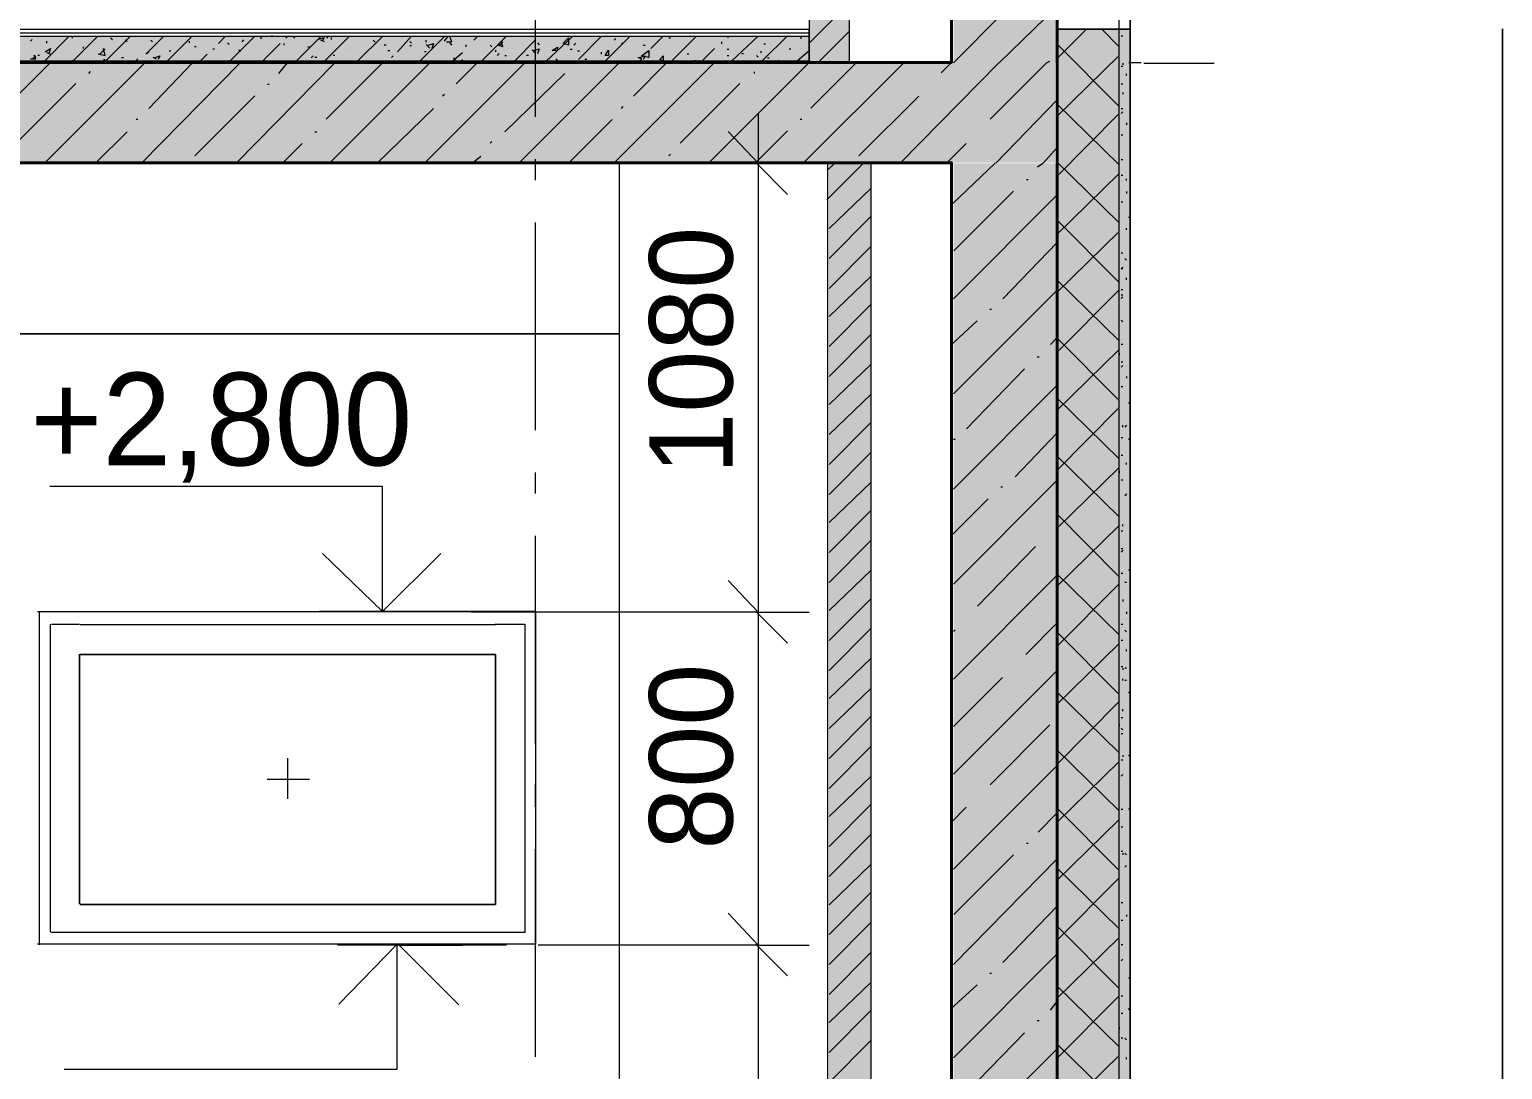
# Model space of a CAD drawing. Header units: millimetres. Extents: x -135211 to 49383, y -8033 to 228499.
# Drawn here: x -47816 to -44274, y 50355 to 52856 of the extents above; entities that cross this region are included whole.
import ezdxf

# ---------------------------------------------------------------- set-up
doc = ezdxf.new("R2010")
doc.units = ezdxf.units.MM
doc.layers.add('PDF _Геометрия', color=7, linetype='Continuous', true_color=0x1d1d1d)
doc.layers.add('PDF _Сплошная заливка', color=7, linetype='Continuous', true_color=0xffffff)
doc.layers.add('PDF _Текст', color=7, linetype='Continuous')

msp = doc.modelspace()

# ---------------------------------------------------------------- hatches: boundary and pattern name
at = {"layer": 'PDF _Сплошная заливка', "transparency": 33554559}
h = msp.add_hatch(color=256, dxfattribs=at)
h.paths.add_polyline_path([(-77398.8, 52535.5), (-77398.8, 52776.4), (-103546, 52776.4), (-103546, 52535.5)])
h.paths.add_polyline_path([(146.8, 52535.5), (146.8, 52776.4), (-22999.7, 52776.4), (-22999.7, 52535.5)])
h.paths.add_polyline_path([(-23351, 52535.5), (-23351, 52776.4), (-26352.2, 52776.4), (-26352.2, 52535.5)])
h.paths.add_polyline_path([(-26398.8, 52535.5), (-26398.8, 52776.4), (-44097.3, 52776.4), (-44097.3, 52535.5)])
h.paths.add_polyline_path([(-45350.3, 52535.5), (-45350.3, 52776.4), (-50899.8, 52776.4), (-50899.8, 52535.5)])

# ---------------------------------------------------------------- linework, layer by layer
at = {"layer": 'PDF _Геометрия', "color": 7, "lineweight": 40}
for points in [[(-45594, 45155.2), (-45344.4, 45155.2), (-45344.4, 48283.7), (-45344.4, 48524.9), (-45344.4, 52533.9), (-45344.4, 52775.3), (-45344.4, 56733.4), (-45344.4, 56974.7), (-45344.4, 60932.9), (-45344.4, 61174.2), (-50644.8, 61174.2)], [(-50649, 56734.5), (-45598.9, 56734.5), (-45598.9, 52776.5), (-50649, 52776.5)], [(-50649, 52535.2), (-45598.9, 52535.2), (-45598.9, 48526.4), (-50649, 48526.4)]]:
    msp.add_lwpolyline(points, dxfattribs=at)
at = {"layer": 'PDF _Геометрия', "color": 7, "lineweight": 9}
for points in [[(-47116, 61174.6), (-45168.9, 61174.6), (-45168.9, 57055.7), (-45194.3, 57055.7), (-45168.9, 57055.7), (-45168.9, 52856.3), (-45168.9, 48652.7), (-45168.9, 45156), (-45194.3, 45156)], [(-45347.5, 45156.4), (-45195.3, 45156.4), (-45195.3, 48653), (-45195.3, 52856.5), (-45347.5, 52856.5), (-45195.3, 52856.5), (-45195.3, 57055.9), (-45347.5, 57055.9), (-45195.3, 57055.9), (-45195.3, 61174.8), (-45347.5, 61174.8)], [(-45344.4, 61174.2), (-45344.4, 57055.2), (-45344.4, 52855.7), (-45344.4, 48652), (-45344.4, 48283.7)], [(-45168.9, 45156), (-45168.9, 48652.7), (-45194.3, 48652.7), (-45168.9, 48652.7), (-45168.9, 52856.3), (-45194.3, 52856.3), (-45168.9, 52856.3), (-45168.9, 57055.7), (-45168.9, 61174.6), (-45194.3, 61174.6)], [(-45941, 56733.4), (-45941, 52775.2), (-50242.3, 52775.2)], [(-45942.1, 52775.4), (-45844.5, 52775.4), (-45844.5, 56733.5), (-45942.1, 56733.5)], [(-45848.8, 52776.5), (-45598.9, 52776.5), (-45598.9, 56734.5), (-45848.8, 56734.5)], [(-46599.1, 52645.6), (-46599.1, 53145.1)], [(-45941, 52775.2), (-45941, 52779.4), (-45941, 52838.7), (-45941, 52847.2), (-45941, 52855.6), (-50242.3, 52855.6)], [(-45941, 52847.2), (-50242.3, 52847.2)], [(-45941, 52838.7), (-50242.3, 52838.7)], [(-44274, 47823.8), (-44274, 48653.5), (-44274, 52856.9), (-44274, 48653.5), (-45171.5, 48653.5), (-44274, 48653.5), (-44274, 45156.9)], [(-45941, 52779.4), (-50242.3, 52779.4)], [(-45172.3, 52776.7), (-45142.6, 52776.7)], [(-45136.6, 52775.1), (-44967.1, 52775.1)], [(-46063.9, 52652.4), (-46063.9, 51454.4), (-46063.9, 50654.3), (-46063.9, 48533.3)], [(-46599.1, 52493.2), (-46599.1, 52544)], [(-46295.2, 52534.6), (-45897.2, 52534.6), (-45897.2, 48525.7), (-50244.5, 48525.7)], [(-46853.5, 52535.7), (-48348.1, 52535.7)], [(-46397.3, 48652.9), (-46397.3, 52534.8)], [(-46393.8, 52533.8), (-46292, 52533.8)], [(-46063.9, 52533.9), (-46182.6, 52533.9)], [(-46064.6, 52534), (-45958.6, 52534)], [(-45893.2, 48524.6), (-45791.9, 48524.6), (-45791.9, 52533.6), (-45893.2, 52533.6)], [(-45797.7, 48526.4), (-45598.9, 48526.4), (-45598.9, 52535.2), (-45797.7, 52535.2)], [(-46599.1, 51892.1), (-46599.1, 52391.6)], [(-46599.1, 51739.7), (-46599.1, 51790.5)], [(-46967.6, 51456.2), (-46967.6, 51756.7), (-47767.6, 51756.7)], [(-46599.1, 51138.7), (-46599.1, 51638.1)], [(-47797.3, 51456.1), (-46599.1, 51456.1), (-46599.1, 50656), (-47797.3, 50656)], [(-47792.4, 50654.7), (-47792.4, 51454.7)], [(-46818.4, 51455.9), (-47119, 51455.9)], [(-46853.5, 51456.3), (-46968, 51456.3)], [(-46599.1, 51456.1), (-46853.1, 51456.1)], [(-46063.9, 51454.4), (-46754.1, 51454.4)], [(-46063.6, 51454.4), (-45941, 51454.4)], [(-47766, 50685.3), (-47766, 51426.1)], [(-46697.1, 51425.5), (-46625.4, 51425.5), (-46625.4, 50684.7), (-47764.3, 50684.7)], [(-47763.5, 51425.4), (-47695.9, 51425.4)], [(-47694.5, 51425.1), (-46695.6, 51425.1)], [(-47195.7, 51103.5), (-47195.7, 51006.1)], [(-47143.1, 51052.1), (-47244.5, 51052.1)], [(-46599.1, 50986.3), (-46599.1, 51041.3)], [(-46599.1, 50385.2), (-46599.1, 50884.7)], [(-46932.5, 50655.7), (-46932.5, 50355.2), (-47732.8, 50355.2)], [(-46926.8, 50654.2), (-46774.6, 50654.2), (-47075.2, 50654.2)], [(-46669.3, 50654.3), (-46774.9, 50654.3)], [(-46063.9, 50654.3), (-46593.2, 50654.3)], [(-46063.6, 50654.3), (-45941, 50654.3)]]:
    msp.add_lwpolyline(points, dxfattribs=at)
at = {"layer": 'PDF _Геометрия', "lineweight": 9}
for points in [[(-45942.1, 52822), (-45844.5, 52919.4)], [(-45594.4, 52775.4), (-45476, 52893.9)], [(-45484, 52775.3), (-45344.4, 52910.7)], [(-47814.1, 52827.7), (-47809.9, 52831.9)], [(-47781.4, 52779.1), (-47722.2, 52838.4)], [(-47774.8, 52823.1), (-47774.8, 52827.3)], [(-47713.4, 52839.5), (-47713.4, 52835.2)], [(-47711.3, 52780.7), (-47652, 52840)], [(-47687.1, 52836.1), (-47687.1, 52836.1)], [(-47632.4, 52780), (-47573, 52839.3)], [(-47621.1, 52835.5), (-47616.9, 52831.2)], [(-47586, 52830.9), (-47581.8, 52826.7)], [(-47536.6, 52796.2), (-47494, 52838.5)], [(-47524.6, 52830.3), (-47520.4, 52826)], [(-47483.3, 52780.9), (-47423.9, 52840.1)], [(-47432.6, 52827.5), (-47432.6, 52823.3)], [(-47361.7, 52822.4), (-47344.9, 52839.4)], [(-47340.3, 52823.5), (-47336.1, 52819.3)], [(-47333.7, 52780.6), (-47274.7, 52839.9)], [(-47318.6, 52826.4), (-47318.6, 52826.4)], [(-47305.2, 52826.3), (-47301, 52830.5)], [(-47261.4, 52835.4), (-47257.1, 52835.4)], [(-47235, 52840.6), (-47230.8, 52840.6)], [(-47200, 52834.9), (-47195.7, 52839.1)], [(-47182.4, 52839), (-47178.2, 52834.7)], [(-47175.9, 52779.1), (-47116.8, 52838.3)], [(-47120.7, 52832.1), (-47108, 52836.3), (-47112.2, 52827.9)], [(-47116.4, 52831), (-47108, 52826.7)], [(-47105.8, 52780.7), (-47046.6, 52840)], [(-47103.4, 52839.4), (-47099.2, 52835.1)], [(-47090.4, 52836.2), (-47090.4, 52831.9)], [(-47026.9, 52780), (-46967.6, 52839.2)], [(-46989.4, 52829.8), (-46985.2, 52825.6)], [(-46945.2, 52840), (-46932.5, 52840)], [(-46941.3, 52839), (-46941.3, 52839)], [(-46932.5, 52840), (-46932.5, 52840)], [(-46931.3, 52801.6), (-46897.4, 52839.7)], [(-46901.6, 52827), (-46897.4, 52822.8)], [(-46877.8, 52779.7), (-46818.4, 52839)], [(-46862.3, 52825.5), (-46862.3, 52829.8)], [(-46862.3, 52823.6), (-46862.3, 52823.6)], [(-46818.2, 52827.3), (-46809.7, 52840)], [(-46813.6, 52826.1), (-46800.9, 52826.1), (-46805.1, 52838.8)], [(-46805.1, 52823), (-46800.9, 52818.8)], [(-46792.1, 52831.4), (-46792.1, 52831.4)], [(-46748, 52829.8), (-46739.5, 52838.2)], [(-46728.8, 52780.6), (-46669.3, 52839.9)], [(-46690.8, 52818.8), (-46678.1, 52814.5), (-46682.3, 52827.3)], [(-46686.6, 52817.6), (-46678.1, 52826.1)], [(-46650.1, 52779.9), (-46599.1, 52830.7)], [(-46594.6, 52823.3), (-46590.3, 52819.1)], [(-46574.7, 52779.1), (-46511.4, 52838.3)], [(-46506.8, 52818.2), (-46502.6, 52822.5)], [(-46496, 52783.8), (-46441.2, 52838.8)], [(-46485, 52839.3), (-46485, 52839.3)], [(-46430.1, 52781.2), (-46371, 52840.4)], [(-46410.3, 52830.1), (-46406.1, 52834.3)], [(-46392.8, 52822.5), (-46388.5, 52822.5)], [(-46321.9, 52810.1), (-46292, 52839.7)], [(-46278.7, 52835.3), (-46274.5, 52835.3)], [(-46272.3, 52779.7), (-46213, 52839)], [(-46239.4, 52836.1), (-46239.4, 52836.1)], [(-46151.6, 52821.5), (-46151.6, 52825.7)], [(-46138.3, 52838.2), (-46134.1, 52838.2)], [(-46127.5, 52780.6), (-46063.9, 52839.9)], [(-46053.1, 52781), (-45993.7, 52840.3)], [(-45962.9, 52835.7), (-45958.6, 52835.7)], [(-45920.6, 52775.4), (-45844.5, 52851.6)], [(-45195.3, 52670.3), (-45347.5, 52822.7)], [(-45346, 52784.2), (-45274.2, 52856.1)], [(-45195.3, 52814.2), (-45237.4, 52856.5)], [(-47813.7, 52785.3), (-47801.1, 52785.3), (-47805.3, 52793.7)], [(-47809.5, 52784.1), (-47801.1, 52792.5)], [(-47796.6, 52793.6), (-47792.4, 52793.6)], [(-47778.6, 52801.9), (-47766, 52810.3), (-47770.2, 52797.6)], [(-47774.4, 52800.7), (-47766, 52796.5)], [(-47687.1, 52813.8), (-47687.1, 52809.6)], [(-47651.2, 52797.5), (-47634.4, 52793.3), (-47638.6, 52810.2)], [(-47647, 52796.4), (-47634.4, 52809.1)], [(-47594.8, 52788.6), (-47590.6, 52788.6)], [(-47533.3, 52797.7), (-47529.1, 52801.9)], [(-47520, 52789), (-47511.6, 52784.8)], [(-47515.4, 52787.8), (-47502.8, 52792), (-47507, 52783.6)], [(-47502.8, 52801.7), (-47502.8, 52801.7)], [(-47480.7, 52804.5), (-47476.5, 52804.5)], [(-47419.3, 52814.6), (-47415.1, 52814.6)], [(-47415.1, 52814.6), (-47415.1, 52814.6)], [(-47405.6, 52779.4), (-47388.8, 52796.3)], [(-47375.4, 52808.9), (-47371.2, 52808.9)], [(-47314, 52806.4), (-47309.8, 52802.1)], [(-47255.5, 52780), (-47213.3, 52822.3)], [(-47239.6, 52818.4), (-47239.6, 52818.4)], [(-47204.5, 52822.3), (-47204.5, 52818)], [(-47147.3, 52814.3), (-47143.1, 52814.3)], [(-47138.5, 52787.7), (-47134.3, 52792)], [(-47129.8, 52788.8), (-47125.5, 52788.8)], [(-47085.9, 52793.7), (-47081.7, 52793.7)], [(-47046.6, 52809.2), (-47046.6, 52809.2)], [(-47046.6, 52805), (-47046.6, 52805)], [(-47011.5, 52800.4), (-47011.5, 52800.4)], [(-46963.1, 52819.1), (-46958.8, 52819.1)], [(-46954.3, 52805.2), (-46950.1, 52805.2)], [(-46945.5, 52788.2), (-46941.3, 52792.4)], [(-46901.6, 52817.4), (-46897.4, 52817.4)], [(-46866.6, 52802.5), (-46862.3, 52802.5)], [(-46862, 52819.3), (-46853.5, 52810.8)], [(-46857.5, 52818.1), (-46844.8, 52822.3), (-46849, 52809.6)], [(-46800, 52779.3), (-46774.6, 52800.5)], [(-46796.4, 52787.9), (-46792.1, 52783.7)], [(-46765.8, 52814.2), (-46765.8, 52818.5)], [(-46765.8, 52797.3), (-46765.8, 52797.3)], [(-46708.6, 52817.9), (-46704.4, 52813.6)], [(-46695.6, 52806.2), (-46695.6, 52802)], [(-46691.1, 52793.5), (-46686.8, 52797.7)], [(-46673.5, 52793.3), (-46669.3, 52793.3)], [(-46620.9, 52793.9), (-46616.6, 52793.9)], [(-46616.6, 52815.1), (-46616.6, 52815.1)], [(-46607.6, 52806.5), (-46599.1, 52798)], [(-46603.1, 52805.2), (-46590.3, 52809.5), (-46594.6, 52796.8)], [(-46599.1, 52806.5), (-46599.1, 52810.7)], [(-46572.8, 52788.1), (-46572.8, 52788.1)], [(-46515.6, 52808.7), (-46511.4, 52808.7)], [(-46498.1, 52804.3), (-46493.8, 52804.3)], [(-46458.7, 52814.7), (-46458.7, 52814.7)], [(-46441.2, 52800.8), (-46441.2, 52796.5)], [(-46423.6, 52805.9), (-46423.6, 52805.9)], [(-46353.2, 52789.4), (-46344.6, 52785.2)], [(-46348.7, 52788.2), (-46335.9, 52792.4), (-46340.1, 52783.9)], [(-46340.1, 52817.8), (-46335.9, 52817.8)], [(-46335.9, 52797.8), (-46335.9, 52797.8)], [(-46331.4, 52801.9), (-46327.1, 52801.9)], [(-46234.9, 52796.8), (-46230.6, 52796.8)], [(-46230.6, 52796.8), (-46230.6, 52796.8)], [(-46198.5, 52780.4), (-46169.2, 52810.1)], [(-46138.3, 52808.6), (-46134.1, 52808.6)], [(-46138.3, 52792.8), (-46134.1, 52792.8)], [(-46103.3, 52797.8), (-46099, 52797.8)], [(-46068.2, 52793.3), (-46063.9, 52789)], [(-46059.4, 52801.6), (-46055.1, 52801.6)], [(-46050.6, 52821.6), (-46046.3, 52821.6)], [(-46041.8, 52787.6), (-46037.6, 52787.6)], [(-45989.2, 52809.4), (-45984.9, 52809.4)], [(-45970.5, 52779.4), (-45941, 52804.8)], [(-45958.6, 52809.2), (-45958.6, 52809.2)], [(-45347.5, 52644.9), (-45195.3, 52793)], [(-48007.2, 52535.2), (-47766, 52776.4)], [(-47779.2, 52535.3), (-47537.9, 52776.6)], [(-47761.5, 52776.3), (-47757.3, 52780.6)], [(-47704.6, 52777), (-47713, 52781.3)], [(-47678.3, 52781), (-47678.3, 52781)], [(-47678.3, 52781), (-47678.3, 52781)], [(-47673.7, 52750.1), (-47669.5, 52754.4)], [(-47638.6, 52783.7), (-47634.4, 52783.7)], [(-47621.1, 52776.2), (-47616.9, 52780.4)], [(-47564.2, 52776.8), (-47568.4, 52781.1)], [(-47559.7, 52781), (-47555.5, 52785.2)], [(-47546.9, 52534.3), (-47309.8, 52775.5)], [(-47529.6, 52665.4), (-47423.9, 52775.5)], [(-47471.9, 52774.8), (-47467.7, 52779)], [(-47450.2, 52781.1), (-47450.2, 52781.1)], [(-47450.2, 52781.1), (-47450.2, 52781.1)], [(-47423.9, 52776.7), (-47428.1, 52780.9)], [(-47415.1, 52785), (-47415.1, 52785)], [(-47340.3, 52777), (-47336.1, 52781.2)], [(-47318.9, 52534.4), (-47081.7, 52775.7)], [(-47274.7, 52775.2), (-47278.9, 52779.5)], [(-47230.8, 52780.2), (-47230.8, 52780.2)], [(-47216.8, 52750.2), (-47195.7, 52775.6)], [(-47195.4, 52775.5), (-47187, 52779.8)], [(-47134.3, 52775), (-47138.5, 52779.3)], [(-47103, 52640.3), (-46967.6, 52775.7)], [(-47094.6, 52534.5), (-46853.5, 52775.8), (-46857.8, 52780.1)], [(-47050.8, 52775.3), (-47046.6, 52779.6)], [(-46993.9, 52776), (-47002.4, 52780.2)], [(-46910.4, 52775.1), (-46906.2, 52779.4)], [(-46866.6, 52534.6), (-46625.4, 52775.9)], [(-46790.4, 52725.1), (-46739.5, 52775.9)], [(-46774.6, 52779.3), (-46774.6, 52783.5)], [(-46770, 52776.1), (-46765.8, 52780.3)], [(-46713.2, 52775.6), (-46717.4, 52779.8)], [(-46678.1, 52783.8), (-46678.1, 52783.8)], [(-46638.6, 52534.8), (-46397.3, 52776)], [(-46629.7, 52775.9), (-46625.4, 52780.2)], [(-46572.8, 52776.6), (-46577, 52780.8)], [(-46550.7, 52784.8), (-46546.5, 52780.5)], [(-46493.5, 52776.9), (-46485, 52781.1)], [(-46480.5, 52784.1), (-46476.3, 52784.1)], [(-46432.4, 52776.4), (-46436.6, 52780.6)], [(-46410.5, 52534.9), (-46169.2, 52776.2)], [(-46384, 52779), (-46379.7, 52779)], [(-46363.8, 52695.7), (-46283.2, 52776.1)], [(-46348.9, 52779.8), (-46344.6, 52784)], [(-46348.9, 52776.7), (-46344.6, 52781)], [(-46327.1, 52785), (-46327.1, 52785)], [(-46283.2, 52775), (-46291.8, 52779.2)], [(-46217.3, 52780.8), (-46213, 52780.8)], [(-46208.5, 52776.5), (-46204.3, 52780.8)], [(-46182.5, 52535), (-45941, 52776.3)], [(-46173.4, 52780.4), (-46169.2, 52780.4)], [(-46169.2, 52780.4), (-46169.2, 52780.4)], [(-46142.8, 52774.8), (-46147.1, 52779.1)], [(-46085.7, 52780.7), (-46081.4, 52780.7)], [(-46081.4, 52780.7), (-46081.4, 52780.7)], [(-46072.7, 52749.9), (-46072.7, 52754.1)], [(-46059.4, 52775.1), (-46055.1, 52779.3)], [(-46011.2, 52777), (-46015.5, 52781.2)], [(-45954.5, 52535.2), (-45712.9, 52776.5)], [(-45949.8, 52784.8), (-45949.8, 52784.8)], [(-45936.9, 52666.3), (-45827, 52776.4)], [(-45848.8, 52775.4), (-45844.5, 52779.6)], [(-45722.1, 52534.1), (-45484.8, 52775.4)], [(-45624.1, 52751.1), (-45598.9, 52776.5)], [(-45506, 52640), (-45370.7, 52775.5)], [(-45370.6, 52775.4), (-45362, 52779.6)], [(-47848.4, 52582.3), (-47704.6, 52726.2)], [(-47243.8, 52724.1), (-47239.6, 52724.1)], [(-46673, 52609.9), (-46528.9, 52749.6)], [(-46251.5, 52582), (-46107.8, 52726)], [(-45642.7, 52723.9), (-45642.7, 52723.9)], [(-47418.6, 52552), (-47274.7, 52696)], [(-46822.7, 52696.2), (-46818.4, 52700.4)], [(-45821.7, 52551.7), (-45677.8, 52695.7)], [(-45492.6, 52533.9), (-45344.4, 52686.4)], [(-46980.4, 52534.5), (-46844.8, 52665.6)], [(-46392.8, 52665.9), (-46388.5, 52670.2)], [(-45195.3, 52530.6), (-45347.5, 52678.8)], [(-45347.5, 52501), (-45195.3, 52653.3)], [(-47559.7, 52640.1), (-47555.5, 52640.1)], [(-46520.8, 52533.8), (-46414.8, 52639.6)], [(-46069.7, 52535.5), (-45993.7, 52611.7)], [(-45962.9, 52639.9), (-45958.6, 52639.9)], [(-45537.4, 52612), (-45537.4, 52612)], [(-47658, 52533.4), (-47581.8, 52609.6)], [(-47207.1, 52535.1), (-47160.6, 52581.7)], [(-47129.8, 52609.9), (-47125.5, 52609.9)], [(-46708.6, 52582), (-46704.4, 52586.2)], [(-45610.5, 52534.9), (-45563.8, 52581.4)], [(-46751.9, 52534.5), (-46730.7, 52551.4)], [(-46278.7, 52551.7), (-46274.5, 52555.9)], [(-45378.4, 52533.9), (-45344.4, 52572)], [(-45898.4, 52446), (-45809.4, 52534.9)], [(-45896.8, 52517.5), (-45879.6, 52534.5)], [(-45595.3, 52436.9), (-45493.6, 52534.2)], [(-45392.4, 52525.8), (-45379.5, 52534.3)], [(-45195.3, 52390.9), (-45347.5, 52539)], [(-45347.5, 52361.3), (-45195.3, 52509.4)], [(-45893.2, 52377), (-45791.9, 52474.3)], [(-45418.9, 52495.4), (-45414.6, 52495.4)], [(-45594, 52208), (-45344.4, 52457.8)], [(-45593.4, 52323.3), (-45449.7, 52467.2)], [(-45893.2, 52305), (-45791.9, 52406.6)], [(-45195.3, 52247), (-45347.5, 52399.3)], [(-45347.5, 52221.6), (-45195.3, 52369.7)], [(-45893.2, 52233), (-45791.9, 52334.6)], [(-45475.4, 52208), (-45344.4, 52343.4)], [(-45893.2, 52165.3), (-45791.9, 52262.7)], [(-45594, 51979.4), (-45344.4, 52229.2)], [(-45195.3, 52107.3), (-45347.5, 52255.4)], [(-45347.5, 52077.6), (-45195.3, 52230)], [(-45893.2, 52093.3), (-45791.9, 52194.9)], [(-45600.9, 52095.5), (-45537.4, 52154.8)], [(-45506.6, 52182.9), (-45502.3, 52182.9)], [(-45893.2, 52021.3), (-45791.9, 52123)], [(-45361.1, 52097.9), (-45344.4, 52114.8)], [(-45195.3, 51963.3), (-45347.5, 52115.8)], [(-45347.5, 51938), (-45195.3, 52086.1)], [(-45893.2, 51953.6), (-45791.9, 52051)], [(-45392.6, 52068.7), (-45388.3, 52068.7)], [(-45562.9, 51895.5), (-45423.4, 52039.4)], [(-45893.2, 51881.7), (-45791.9, 51979)], [(-45594, 51750.8), (-45344.4, 52000.6)], [(-45195.3, 51823.6), (-45347.5, 51971.8)], [(-45347.5, 51794), (-45195.3, 51946.4)], [(-45893.2, 51809.7), (-45791.9, 51911.3)], [(-45594.4, 51870.5), (-45590.1, 51870.5)], [(-45445.7, 51780.4), (-45344.4, 51886.2)], [(-45893.2, 51737.8), (-45791.9, 51839.3)], [(-45195.3, 51684), (-45347.5, 51832.1)], [(-45347.5, 51654.3), (-45195.3, 51802.5)], [(-45893.2, 51670), (-45791.9, 51767.4)], [(-45594, 51522.2), (-45344.4, 51771.9)], [(-45599.9, 51638.1), (-45511.1, 51727)], [(-45480.3, 51756.3), (-45476, 51756.3)], [(-45893.2, 51598), (-45791.9, 51699.6)], [(-45195.3, 51540), (-45347.5, 51692.4)], [(-45347.5, 51514.6), (-45195.3, 51662.8)], [(-45893.2, 51526.1), (-45791.9, 51627.7)], [(-45362, 51640.9), (-45362, 51640.9)], [(-45536.6, 51468.9), (-45397.1, 51612.8)], [(-45893.2, 51458.3), (-45791.9, 51555.7)], [(-45195.3, 51400.3), (-45347.5, 51548.5)], [(-45594, 51293.6), (-45344.4, 51543.3)], [(-45347.5, 51370.7), (-45195.3, 51523.1)], [(-45893.2, 51386.4), (-45791.9, 51487.9)], [(-45563.8, 51442.7), (-45563.8, 51442.7)], [(-45893.2, 51314.4), (-45791.9, 51416)], [(-45594.4, 51407.9), (-45590.1, 51412.1)], [(-45420.4, 51352.8), (-45344.4, 51429.1)], [(-45195.3, 51256.4), (-45347.5, 51408.8)], [(-45347.5, 51231), (-45195.3, 51379.2)], [(-45893.2, 51246.7), (-45791.9, 51344)], [(-45594, 51065), (-45344.4, 51314.7)], [(-45449.7, 51328.5), (-45449.7, 51328.5)], [(-45893.2, 51174.7), (-45791.9, 51272)], [(-45594.4, 51179.4), (-45476, 51297.9)], [(-45195.3, 51116.7), (-45347.5, 51264.8)], [(-45347.5, 51087.1), (-45195.3, 51239.5)], [(-45893.2, 51102.7), (-45791.9, 51204.3)], [(-45505.9, 51039.8), (-45362, 51183.7)], [(-45893.2, 51030.8), (-45791.9, 51132.3)], [(-45195.3, 50977), (-45347.5, 51125.2)], [(-45347.5, 50947.4), (-45195.3, 51095.5)], [(-45893.2, 50963), (-45791.9, 51060.4)], [(-45594, 50836.4), (-45344.4, 51086.1)], [(-45537.4, 51016.1), (-45537.4, 51016.1)], [(-45893.2, 50891.1), (-45791.9, 50992.6)], [(-45597.6, 50951.7), (-45563.8, 50985.6)], [(-45195.3, 50833.1), (-45347.5, 50985.5)], [(-45390.8, 50925.3), (-45344.4, 50971.9)], [(-45347.5, 50807.7), (-45195.3, 50955.8)], [(-45893.2, 50819.1), (-45791.9, 50920.7)], [(-45418.9, 50899.4), (-45414.6, 50899.4)], [(-45893.2, 50751.3), (-45791.9, 50848.7)], [(-45594, 50607.8), (-45344.4, 50861.8)], [(-45593.4, 50727.4), (-45449.7, 50871.3)], [(-45195.3, 50693.4), (-45347.5, 50841.5)], [(-45347.5, 50663.8), (-45195.3, 50816.1)], [(-45893.2, 50679.4), (-45791.9, 50781)], [(-45475.4, 50612), (-45344.4, 50747.5)], [(-45893.2, 50607.4), (-45791.9, 50709)], [(-45195.3, 50549.5), (-45347.5, 50701.8)], [(-45347.5, 50524), (-45195.3, 50672.2)], [(-45893.2, 50535.4), (-45791.9, 50637.1)], [(-45594, 50383.4), (-45344.4, 50633.2)], [(-45893.2, 50467.7), (-45791.9, 50565.1)], [(-45600.9, 50499.7), (-45537.4, 50558.9)], [(-45506.6, 50587), (-45502.3, 50587)], [(-45195.3, 50409.8), (-45347.5, 50557.9)], [(-45347.5, 50380.1), (-45195.3, 50532.5)], [(-45893.2, 50395.7), (-45791.9, 50497.4)], [(-45361.1, 50497.7), (-45344.4, 50518.9)], [(-45392.6, 50472.8), (-45388.3, 50472.8)], [(-45893.2, 50323.8), (-45791.9, 50425.4)], [(-45562.9, 50299.6), (-45423.4, 50443.5)], [(-45195.3, 50270), (-45347.5, 50418.2)], [(-45594, 50154.8), (-45344.4, 50404.6)], [(-45347.5, 50240.4), (-45195.3, 50388.6)]]:
    msp.add_lwpolyline(points, dxfattribs=at)
for points in [[(-46520.1, 52818.4), (-46532.9, 52822.7), (-46520.1, 52835.3)], [(-46546.5, 52813.3), (-46546.5, 52804.8), (-46559.2, 52804.8)], [(-46423.6, 52805.9), (-46423.6, 52793.2), (-46432.1, 52793.2)], [(-46327.1, 52788.1), (-46344.2, 52792.4), (-46327.1, 52805)], [(-46292, 52792), (-46292, 52779.3), (-46300.5, 52783.5)]]:
    msp.add_lwpolyline(points, close=True, dxfattribs=at)
at = {"layer": 'PDF _Геометрия', "color": 252, "lineweight": 9, "true_color": 0x959595}
for points in [[(-45186.5, 52839.5), (-45190.8, 52839.5)], [(-45190.8, 52767.6), (-45186.5, 52767.6)], [(-45186.5, 52774.9), (-45186.5, 52770.7)], [(-45190.8, 52725.3), (-45186.5, 52725.3)], [(-45177.7, 52745.2), (-45177.7, 52749.4)], [(-45186.5, 52704.1), (-45186.5, 52699.8)], [(-45190.8, 52666), (-45186.5, 52666)], [(-45186.5, 52657.5), (-45190.8, 52653.3)], [(-45177.7, 52630.9), (-45177.7, 52626.6)], [(-45186.5, 52601.3), (-45190.8, 52601.3)], [(-45190.8, 52543.2), (-45186.5, 52543.2)], [(-45190.8, 52505.1), (-45186.5, 52505.1)], [(-45186.5, 52491.3), (-45186.5, 52491.3)], [(-45177.7, 52492.3), (-45177.7, 52496.5)], [(-45190.8, 52441.6), (-45186.5, 52441.6)], [(-45177.7, 52465.8), (-45177.7, 52461.5)], [(-45168.9, 52444.5), (-45168.9, 52448.8)], [(-45168.9, 52436.1), (-45168.9, 52436.1)], [(-45168.9, 52403.3), (-45173.2, 52403.3)], [(-45177.7, 52373.8), (-45177.7, 52378)], [(-45186.5, 52348.5), (-45186.5, 52348.5)], [(-45190.8, 52318.8), (-45186.5, 52318.8)], [(-45177.7, 52300.7), (-45182, 52304.9)], [(-45168.9, 52317.5), (-45168.9, 52317.5)], [(-45186.5, 52283.9), (-45190.8, 52279.6)], [(-45190.8, 52280.7), (-45186.5, 52280.7)], [(-45177.7, 52254.1), (-45177.7, 52258.4)], [(-45195.3, 52238.5), (-45195.3, 52238.5)], [(-45186.5, 52230), (-45190.8, 52230)], [(-45195.3, 52200.4), (-45195.3, 52200.4)], [(-45190.8, 52217.3), (-45186.5, 52217.3)], [(-45186.5, 52213), (-45190.8, 52208.8)], [(-45186.5, 52152.6), (-45190.8, 52156.8)], [(-45168.9, 52156.7), (-45168.9, 52152.5)], [(-45190.8, 52098.7), (-45186.5, 52098.7)], [(-45186.5, 52110.2), (-45186.5, 52110.2)], [(-45195.3, 52077.6), (-45195.3, 52073.4)], [(-45190.8, 52056.4), (-45186.5, 52056.4)], [(-45186.5, 52047.9), (-45190.8, 52043.7)], [(-45177.7, 52047.9), (-45177.7, 52047.9)], [(-45177.7, 52021.3), (-45177.7, 52017.1)], [(-45190.8, 51997.1), (-45186.5, 51997.1)], [(-45177.7, 51946.2), (-45177.7, 51946.2)], [(-45168.9, 51954.6), (-45173.2, 51958.8)], [(-45186.5, 51899.7), (-45186.5, 51904)], [(-45177.7, 51903.9), (-45182, 51899.7)], [(-45190.8, 51874.4), (-45186.5, 51874.4)], [(-45168.9, 51874.2), (-45173.2, 51870)], [(-45190.8, 51832), (-45186.5, 51832)], [(-45177.7, 51809.6), (-45177.7, 51813.8)], [(-45195.3, 51794), (-45195.3, 51789.8)], [(-45190.8, 51772.7), (-45186.5, 51772.7)], [(-45195.3, 51755.9), (-45195.3, 51755.9)], [(-45177.7, 51738.8), (-45182, 51734.6)], [(-45168.9, 51707.9), (-45168.9, 51707.9)], [(-45186.5, 51661.5), (-45186.5, 51665.8)], [(-45195.3, 51628.9), (-45195.3, 51628.9)], [(-45190.8, 51650), (-45186.5, 51650)], [(-45190.8, 51607.7), (-45186.5, 51607.7)], [(-45186.5, 51603.4), (-45190.8, 51599.2)], [(-45190.8, 51548.4), (-45186.5, 51548.4)], [(-45168.9, 51555.5), (-45173.2, 51555.5)], [(-44274, 51565.9), (-44274, 51565.9)], [(-45177.7, 51526), (-45182, 51526)], [(-45168.9, 51509), (-45168.9, 51513.2)], [(-45186.5, 51484.9), (-45186.5, 51480.6)], [(-45177.7, 51455.2), (-45177.7, 51450.9)], [(-45190.8, 51425.6), (-45186.5, 51425.6)], [(-45177.7, 51407.4), (-45182, 51411.7)], [(-45177.7, 51438.2), (-45177.7, 51438.2)], [(-45190.8, 51387.5), (-45186.5, 51387.5)], [(-45177.7, 51360.8), (-45177.7, 51365.1)], [(-45190.8, 51324), (-45186.5, 51324)], [(-45186.5, 51319.8), (-45186.5, 51315.6)], [(-45177.7, 51319.7), (-45182, 51319.7)], [(-45195.3, 51264.8), (-45195.3, 51264.8)], [(-45186.5, 51290.2), (-45186.5, 51294.4)], [(-45177.7, 51290.1), (-45182, 51290.1)], [(-45168.9, 51264.6), (-45173.2, 51260.3)], [(-45190.8, 51201.3), (-45186.5, 51201.3)], [(-45186.5, 51217), (-45186.5, 51221.2)], [(-45195.3, 51184.4), (-45195.3, 51180.2)], [(-45186.5, 51171.7), (-45190.8, 51175.9)], [(-45190.8, 51163.2), (-45186.5, 51163.2)], [(-45195.3, 51146.3), (-45195.3, 51146.3)], [(-45168.9, 51141.8), (-45168.9, 51141.8)], [(-45190.8, 51099.7), (-45186.5, 51099.7)], [(-45186.5, 51111.2), (-45186.5, 51107)], [(-45168.9, 51106.8), (-45173.2, 51111)], [(-45186.5, 51064.6), (-45190.8, 51060.4)], [(-45186.5, 51036.2), (-45186.5, 51036.2)], [(-45168.9, 51019.1), (-45168.9, 51023.3)], [(-44274, 51045.2), (-44274, 51049.4)], [(-45190.8, 50981.1), (-45186.5, 50981.1)], [(-45168.9, 50980.9), (-45173.2, 50980.9)], [(-45186.5, 50964.2), (-45186.5, 50964.2)], [(-45190.8, 50938.8), (-45186.5, 50938.8)], [(-45195.3, 50900.8), (-45195.3, 50900.8)], [(-45190.8, 50879.6), (-45186.5, 50879.6)], [(-45186.5, 50875.3), (-45186.5, 50871.1)], [(-45177.7, 50871), (-45182, 50875.2)], [(-45177.7, 50845.6), (-45182, 50841.4)], [(-45195.3, 50816.1), (-45195.3, 50820.4)], [(-45168.9, 50772.4), (-45168.9, 50768.1)], [(-45190.8, 50756.8), (-45186.5, 50756.8)], [(-45190.8, 50714.4), (-45186.5, 50714.4)], [(-45186.5, 50725.9), (-45186.5, 50725.9)], [(-45177.7, 50727.1), (-45177.7, 50722.8)], [(-45190.8, 50655.2), (-45186.5, 50655.2)], [(-45186.5, 50620.1), (-45190.8, 50615.9)], [(-45168.9, 50615.7), (-45168.9, 50619.9)], [(-45177.7, 50562), (-45177.7, 50562)], [(-45168.9, 50574.6), (-45173.2, 50574.6)], [(-45190.8, 50532.4), (-45186.5, 50532.4)], [(-45168.9, 50532.3), (-45168.9, 50532.3)], [(-45190.8, 50490.1), (-45186.5, 50490.1)], [(-45168.9, 50497.2), (-45173.2, 50501.4)], [(-45195.3, 50456.3), (-45195.3, 50452.1)], [(-45177.7, 50471.8), (-45177.7, 50471.8)], [(-45190.8, 50430.8), (-45186.5, 50430.8)], [(-45186.5, 50426.6), (-45186.5, 50426.6)], [(-45177.7, 50426.5), (-45182, 50430.7)], [(-45177.7, 50379.9), (-45177.7, 50384.2)]]:
    msp.add_lwpolyline(points, dxfattribs=at)
at = {"layer": 'PDF _Геометрия', "color": 7, "lineweight": 18}
for points in [[(-46063.9, 52533.9), (-46136.1, 52610.1)], [(-46069.7, 52535.5), (-45993.7, 52459.3)], [(-46967.6, 51456.2), (-47111.5, 51595.9)], [(-46967.1, 51456), (-46827.2, 51595.7)], [(-46063.9, 51454.4), (-46136.1, 51530.6)], [(-46069.7, 51456.1), (-45993.7, 51379.9)], [(-46063.9, 50654.3), (-46136.1, 50730.5)], [(-46932.5, 50655.7), (-47072.2, 50511.8)], [(-46927, 50654.2), (-46783.4, 50510.3)], [(-46069.7, 50656.1), (-45993.7, 50579.9)]]:
    msp.add_lwpolyline(points, dxfattribs=at)
at = {"layer": 'PDF _Геометрия', "color": 7, "lineweight": 9}
for points in [[(-46397.3, 52124.1), (-48344.4, 52124.1)], [(-47695.9, 50752.3), (-47695.9, 51353.4)], [(-46695.6, 50752), (-47694.5, 50752), (-46695.6, 50752), (-46695.6, 51353.1), (-47694.5, 51353.1), (-46695.6, 51353.1)]]:
    msp.add_lwpolyline(points, close=True, dxfattribs=at)
at = {"layer": 'PDF _Сплошная заливка', "lineweight": 5, "transparency": 33554559}
for points in [[(-45942.1, 56733.5), (-45844.5, 56733.5), (-45942.1, 52775.4), (-45844.5, 52775.4)], [(-45594, 56733.4), (-45344.4, 56733.4), (-45594, 52775.3), (-45344.4, 52775.3)], [(-50242.3, 52838.7), (-45941, 52838.7), (-50242.3, 52779.4), (-45941, 52779.4)], [(-45347.5, 52856.5), (-45195.3, 52856.5), (-45347.5, 48653), (-45195.3, 48653)], [(-45194.3, 52856.3), (-45168.9, 52856.3), (-45194.3, 48652.7), (-45168.9, 48652.7)], [(-50242.3, 52779.4), (-45941, 52779.4), (-50242.3, 52775.2), (-45941, 52775.2)], [(-45893.2, 52533.6), (-45791.9, 52533.6), (-45893.2, 48524.6), (-45791.9, 48524.6)], [(-45594, 52533.9), (-45344.4, 52533.9), (-45594, 48524.9), (-45344.4, 48524.9)]]:
    msp.add_solid(points, dxfattribs=at)

# ---------------------------------------------------------------- texts
at = {"layer": 'PDF _Текст', "char_height": 200.42, "attachment_point": 4, "rotation": 90, "style": ''}
for s, insert in [('1080', (-46224.3, 51785.3)), ('800', (-46224.3, 50883.6))]:
    msp.add_mtext(s, dxfattribs=dict(at, insert=insert))
at = {"layer": 'PDF _Текст', "insert": (-47814.7, 51898.2), "char_height": 222.7, "attachment_point": 4, "style": ''}
msp.add_mtext('+2,800', dxfattribs=at)

doc.saveas('drawing.dxf')
